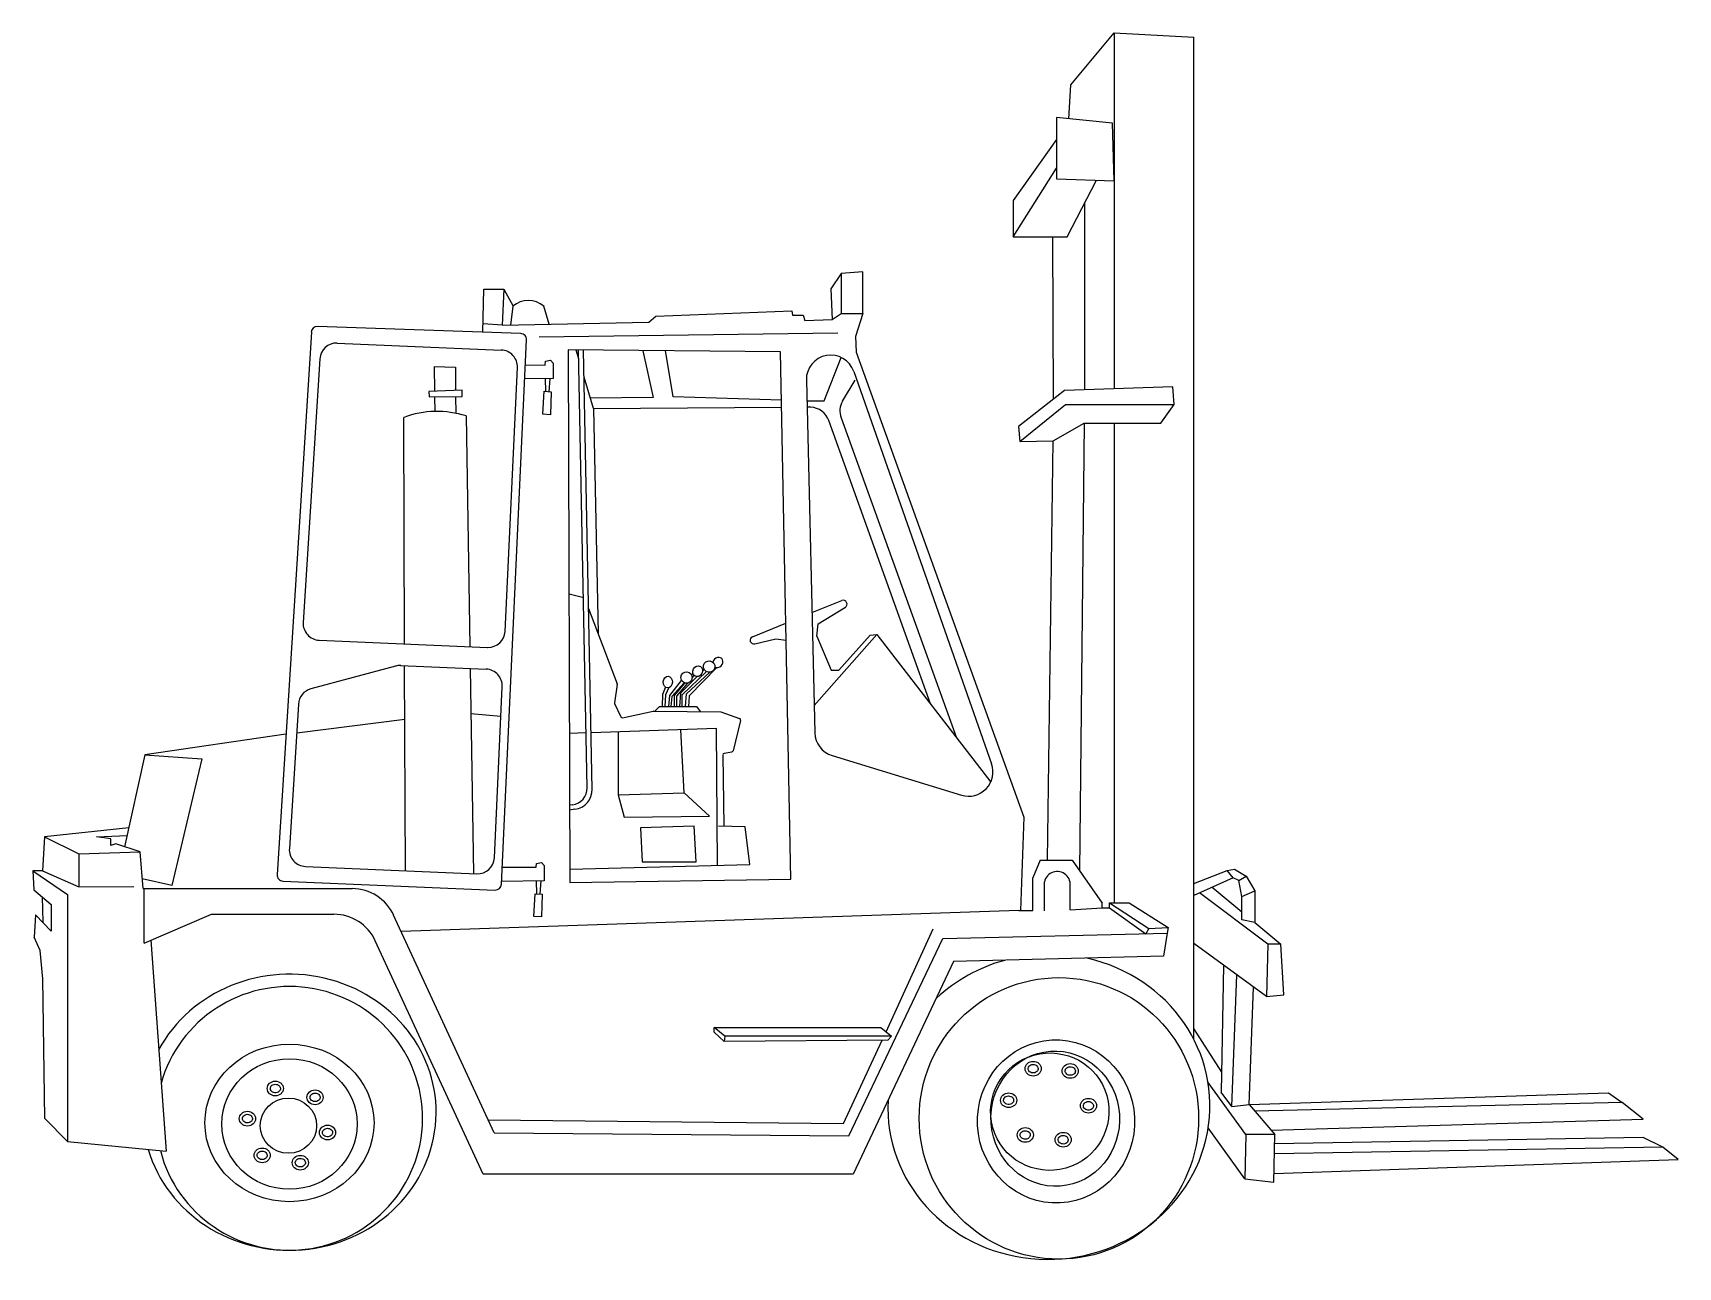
# Model space of a CAD drawing. Header units: centimetres. Extents: x 56177 to 99483, y 493 to 15482.
# Drawn here: x 57346.8 to 57562.7, y 1553 to 1715.1 of the extents above; entities that cross this region are included whole.
import ezdxf

# ---------------------------------------------------------------- set-up
doc = ezdxf.new("R2010")
doc.units = ezdxf.units.CM
doc.header["$MEASUREMENT"] = 0

# ---------------------------------------------------------------- blocks, each defined once
blk = doc.blocks.new('A$C3BAA3D61')
at = {"color": 0}
for p, q in [((681.3, 771), (709.8, 805)), ((709.8, 805), (709.8, 571.3)), ((709.8, 805), (709.8, 805)), ((709.8, 805), (762, 802.2)), ((762, 144.6), (762, 802.2)), ((680.1, 748.6), (681.3, 771)), ((671.8, 749.4), (671.8, 709.1)), ((708.6, 745.8), (671.8, 749.4)), ((709.8, 707.9), (708.6, 745.8)), ((671.8, 735.1), (643.4, 694.9)), ((643.4, 671.2), (671.8, 716.2)), ((671.8, 709.1), (709.8, 707.9)), ((678.9, 671.2), (698.1, 708.3)), ((643.4, 694.9), (643.4, 671.2)), ((690.2, 692.9), (690.2, 570.6)), ((643.4, 671.2), (678.9, 671.2)), ((670, 564.6), (669.6, 671.2)), ((544.8, 648.1), (530.6, 647.1)), ((544.8, 620.8), (544.8, 648.1)), ((530.6, 647.1), (523.8, 636.9)), ((530.6, 647.1), (530.6, 620.8)), ((295.4, 608.5), (296, 636.7)), ((296, 636.7), (309.1, 636.7)), ((309.1, 636.7), (308.1, 613.1)), ((309.1, 636.7), (315.2, 625.6)), ((523.8, 636.9), (524.7, 616.9)), ((313.7, 613.2), (315.2, 625.6)), ((338.9, 613.7), (335.3, 625.6)), ((404.3, 615.1), (408.9, 619.1)), ((408.9, 619.1), (498.1, 622.6)), ((498.1, 622.6), (498.6, 619.6)), ((498.6, 619.6), (505.6, 619.6)), ((505.6, 619.6), (506.6, 616.1)), ((506.6, 616.1), (524.7, 616.9)), ((524.7, 616.9), (530.6, 620.8)), ((530.6, 620.8), (544.8, 620.8)), ((544.8, 620.8), (539.9, 605.6)), ((182.8, 608.5), (160.3, 252.5)), ((320.3, 607.6), (186.9, 612.2)), ((308.1, 613.1), (295.5, 614.1)), ((308.1, 613.1), (404.3, 615.1)), ((332.3, 605.5), (528.3, 608)), ((539.9, 605.6), (540.4, 595.4)), ((199.8, 601.4), (307.4, 596.8)), ((307.6, 246.1), (324.1, 603.4)), ((490.7, 595.7), (351.3, 596.9)), ((351.3, 596.9), (352.5, 247.2)), ((358.4, 591), (356.6, 596.8)), ((363.8, 309.4), (358.2, 596.8)), ((367.1, 308.4), (361.5, 596.8)), ((400.3, 596.3), (407.1, 565.6)), ((420.3, 566), (415.3, 596.4)), ((497.5, 249.5), (490.7, 595.7)), ((540.4, 595.4), (650.5, 290.2)), ((188.4, 591.1), (177.4, 418)), ((263.4, 585.9), (263.6, 569.7)), ((263.4, 585.9), (277.4, 585.6)), ((277.4, 585.6), (277.5, 570.3)), ((309.9, 412.1), (318, 585.3)), ((323.4, 587), (336.2, 586.9)), ((336.2, 586.9), (336.5, 589.5)), ((336.5, 589.5), (339.7, 590.2)), ((339.7, 590.2), (341.4, 588.2)), ((341.4, 588.2), (341.4, 578.1)), ((519.4, 563.4), (530.6, 592)), ((341.4, 578.1), (322.9, 577.8)), ((336.2, 578.1), (336.4, 569.6)), ((339.3, 578.1), (338.7, 569.4)), ((367.9, 558.4), (361.9, 579)), ((507.7, 577.1), (513.3, 345.5)), ((531.5, 563.3), (539.7, 577.1)), ((538.8, 582.8), (629.3, 325.2)), ((748.3, 572.7), (677.1, 570.2)), ((749.1, 561), (748.3, 572.7)), ((281.7, 570.4), (259.9, 569.6)), ((259.9, 569.6), (260.2, 566.1)), ((260.2, 566.1), (281.7, 566.4)), ((263.7, 566.2), (263.8, 556.5)), ((277.5, 566.4), (277.6, 555.3)), ((281.7, 566.4), (281.7, 570.4)), ((334.8, 554.7), (335.5, 569.7)), ((335.5, 569.7), (340.1, 569.3)), ((340.1, 569.3), (339.7, 554.3)), ((407.1, 565.6), (365.9, 565.2)), ((491.4, 564), (420.3, 566)), ((508.1, 563.5), (519.4, 563.4)), ((677.1, 570.2), (646.9, 546.7)), ((244, 403.9), (243.5, 552.6)), ((284.4, 553.6), (286.8, 402.1)), ((339.7, 554.3), (334.8, 554.7)), ((367.9, 558.4), (491.4, 559.2)), ((367.9, 558.4), (371, 410.8)), ((510.6, 559.2), (508.2, 559.3)), ((530.5, 552.3), (606.3, 342.2)), ((647.8, 536.7), (677.9, 561)), ((677.9, 561), (749.1, 561)), ((740.5, 548.9), (749.1, 561)), ((589.1, 364.5), (522.4, 550.6)), ((646.9, 546.7), (647.8, 536.7)), ((669.8, 537.3), (690.1, 548.9)), ((690.1, 548.9), (687, 254.9)), ((690.1, 548.9), (740.5, 548.9)), ((709.8, 548.9), (709.8, 233.9)), ((647.8, 536.7), (669.8, 537.3)), ((666.1, 261.9), (669.8, 537.3)), ((351.9, 436.8), (361.6, 434.3)), ((511.4, 424.4), (531, 432.4)), ((364.8, 427.1), (383.6, 377.7)), ((515.4, 417), (533.3, 427.9)), ((472.4, 408.6), (494.2, 417.5)), ((514.6, 408.9), (515.4, 417)), ((187.9, 406.3), (298.5, 401.6)), ((473.9, 403.9), (487.6, 407.2)), ((487.6, 407.2), (494.4, 406.4)), ((512.9, 363.5), (554, 410.1)), ((514.6, 408.9), (524, 386.6)), ((529.1, 386.6), (549.7, 409.7)), ((549.7, 409.7), (554, 410.1)), ((554, 410.1), (628.7, 313.1)), ((238.1, 389.3), (182.5, 374.3)), ((241.4, 389.7), (297.6, 387.3)), ((244.5, 255), (244, 389.6)), ((287.1, 387.8), (289.2, 253.1)), ((418.1, 370.1), (425.8, 379.8)), ((427.4, 378.4), (419.5, 369.4)), ((421.2, 370.1), (428, 378.2)), ((422.7, 369.6), (429.8, 378.2)), ((436, 382.4), (425.1, 371.5)), ((426.2, 370.4), (442.1, 385.8)), ((429, 371.1), (444.1, 385.2)), ((449, 388.4), (430.7, 369.7)), ((432.3, 383.5), (433.2, 384.5)), ((432.7, 381.7), (434, 383.2)), ((440.7, 387.1), (439.6, 386)), ((524, 386.6), (529.1, 386.6)), ((302.9, 263.5), (308.1, 375.8)), ((383.6, 377.2), (381.7, 365.3)), ((413.2, 362.7), (413.5, 370.8)), ((413.5, 370.8), (415.3, 375.3)), ((415.3, 370.4), (414.9, 362.7)), ((417.4, 375.3), (415.3, 370.4)), ((417.4, 362.7), (418.1, 370.1)), ((419.5, 369.4), (418.8, 362.7)), ((421.2, 362.7), (421.2, 370.1)), ((422.7, 362.7), (422.7, 369.6)), ((425.1, 371.5), (424.4, 362.7)), ((426.2, 362.7), (426.2, 370.4)), ((428.3, 362.7), (429, 371.1)), ((430.7, 369.7), (430.4, 362.7)), ((174.4, 364.4), (168.4, 269.5)), ((287.5, 358.2), (307.2, 356.4)), ((381.8, 364.8), (385.9, 356)), ((387, 355.4), (407.1, 359.8)), ((407.3, 359.8), (451.6, 359.2)), ((408.2, 359.8), (411.4, 362.7)), ((411.4, 362.7), (435.7, 362.7)), ((435.7, 362.7), (437.9, 359.4)), ((451.6, 359.2), (463.8, 354.9)), ((173.2, 345.6), (244.2, 354.4)), ((448.8, 348.3), (366.4, 345.5)), ((384.1, 346.1), (384.1, 304.9)), ((427.6, 306), (425.3, 347.5)), ((449.4, 258.5), (448.8, 348.3)), ((464.4, 353.7), (459.6, 333.7)), ((166.1, 344.7), (73.5, 331.1)), ((363.1, 345.4), (352.2, 345.1)), ((73.5, 331.1), (60.2, 270.7)), ((73.5, 331.1), (110.8, 328.4)), ((110.8, 328.4), (91.1, 245.3)), ((452.9, 330.9), (453.5, 284.2)), ((458.8, 332.9), (453.7, 331.9)), ((524.6, 330.6), (609.5, 304.6)), ((384.1, 304.9), (427.6, 306)), ((384.1, 304.9), (388.2, 290.2)), ((444.1, 290.8), (427.6, 306)), ((354.2, 298.3), (352.3, 298)), ((355.7, 295.3), (352.3, 294.8)), ((62.9, 283.2), (7.6, 277.2)), ((388.2, 290.2), (444.1, 290.8)), ((434.1, 284.3), (398.8, 283.1)), ((398.8, 283.1), (400, 260.8)), ((435.3, 260.8), (434.1, 284.3)), ((467.6, 283.7), (450, 284.3)), ((470.6, 259), (467.6, 283.7)), ((650.5, 290.2), (648.2, 228.9)), ((7.6, 277.2), (6.2, 255)), ((7.6, 277.2), (30.1, 266)), ((41.7, 277.3), (61.8, 278.2)), ((51.1, 275.9), (41.7, 277.3)), ((51.1, 271.6), (51.1, 275.9)), ((54.4, 272.6), (51.1, 271.6)), ((70.4, 267.4), (54.4, 272.6)), ((30.1, 266), (70.4, 267.4)), ((30.1, 266), (30.2, 244.3)), ((72.3, 243.2), (70.4, 267.4)), ((330.3, 257.2), (330.6, 259.8)), ((330.6, 259.8), (333.8, 260.4)), ((333.8, 260.4), (335.5, 258.5)), ((400, 260.8), (435.3, 260.8)), ((661.2, 261.9), (656.4, 250.4)), ((661.2, 261.9), (682.1, 261.9)), ((682.1, 261.9), (701.9, 233.7)), ((6.2, 255), (0, 255)), ((0, 255), (0.5, 242.5)), ((0, 255), (22.8, 239.3)), ((6.2, 255), (30.2, 244.3)), ((91.1, 245.3), (71.8, 249.6)), ((178.9, 257.8), (291.5, 253)), ((308.1, 257.2), (330.3, 257.2)), ((335.5, 258.5), (335.5, 248.4)), ((352.4, 256.1), (470.6, 259)), ((352.5, 247.2), (497.5, 249.5)), ((656.4, 228.9), (656.4, 250.4)), ((762, 246.6), (784, 255.1)), ((787.8, 250.4), (762, 238.8)), ((784, 255.1), (788.7, 256.1)), ((787.8, 250.4), (784, 255.1)), ((791.6, 248.5), (787.8, 250.4)), ((788.7, 256.1), (796.4, 251.3)), ((791.6, 248.5), (796.4, 251.3)), ((793.5, 238), (791.6, 248.5)), ((796.4, 251.3), (802.1, 241.8)), ((0.5, 242.5), (12, 232.9)), ((6, 237.9), (6.4, 221.1)), ((22.8, 239.3), (22.8, 77.3)), ((30.2, 244.3), (66.3, 244.6)), ((72.3, 243.2), (209.6, 243.2)), ((73.1, 207.5), (73.1, 243.2)), ((164.1, 248.2), (303.4, 242.3)), ((335.5, 248.4), (307.7, 247.9)), ((328.9, 224.9), (329.6, 239.9)), ((329.6, 239.9), (334.2, 239.6)), ((330.3, 248.4), (330.5, 239.8)), ((333.4, 248.3), (332.8, 239.7)), ((334.2, 239.6), (333.8, 224.6)), ((664, 228.6), (664, 247.6)), ((680.9, 229.2), (680.9, 247.6)), ((810.6, 206.7), (765.8, 240.5)), ((774, 244.2), (793.5, 228)), ((793.5, 238), (802.1, 241.8)), ((793.5, 222.8), (793.5, 238)), ((802.1, 241.8), (802.1, 220.9)), ((12, 232.9), (12, 215.2)), ((647.2, 228.9), (241.7, 215.1)), ((647.2, 228.9), (656.4, 228.9)), ((680.9, 229.2), (701.9, 230.5)), ((701.9, 230.5), (701.9, 233.7)), ((701.9, 230.5), (706.6, 230.5)), ((706.6, 230.5), (706.6, 233.9)), ((706.6, 233.9), (719.7, 233.9)), ((706.6, 233.9), (732.5, 217)), ((706.6, 230.5), (730.5, 213.6)), ((719.7, 233.9), (745.3, 217.7)), ((1.6, 226.1), (0.8, 211.3)), ((12, 215.2), (1.6, 226.1)), ((73.1, 207.5), (117.2, 226.4)), ((117.2, 226.4), (197.5, 226.4)), ((302.8, 82.8), (236.8, 225.7)), ((333.8, 224.6), (328.9, 224.9)), ((560.2, 149.1), (591, 216.9)), ((732.5, 217), (730.5, 213.6)), ((732.5, 217), (745.3, 217.7)), ((745.3, 217.7), (744.5, 214)), ((802.1, 220.9), (793.5, 222.8)), ((802.1, 220.9), (819.2, 206.7)), ((4.7, 202.7), (0.8, 211.3)), ((77.4, 209.4), (87.4, 70.8)), ((295.5, 55.8), (224.7, 209)), ((535.6, 80.9), (597.4, 210.5)), ((597.4, 210.5), (744.5, 214)), ((744.5, 214), (742.1, 198.8)), ((809.7, 172.4), (762, 207.1)), ((810.6, 206.7), (809.7, 172.4)), ((819.2, 206.7), (810.6, 206.7)), ((821.1, 173.4), (819.2, 206.7)), ((6.6, 184), (4.7, 202.7)), ((604.4, 195.3), (538.4, 55.8)), ((742.1, 198.8), (604.4, 195.3)), ((7.8, 92.2), (6.6, 184)), ((781.6, 192.8), (780.1, 109.6)), ((787, 100.2), (790.2, 186.6)), ((798.4, 101.6), (801.3, 178.5)), ((809.7, 172.4), (821.1, 173.4)), ((447.1, 148.9), (447.1, 152)), ((447.1, 152), (556.5, 152)), ((454.3, 146.4), (447.1, 152)), ((556.5, 152), (563.6, 146.4)), ((780.4, 122.8), (762, 151.3)), ((453.7, 142.8), (447.1, 148.9)), ((454.3, 146.4), (453.7, 142.8)), ((561.1, 143.8), (453.7, 142.8)), ((563.6, 146.4), (454.3, 146.4)), ((532.1, 89), (557.5, 143.8)), ((561.1, 143.8), (563.6, 146.4)), ((796.2, 81.9), (771.4, 115.9)), ((787, 100.2), (780.1, 109.6)), ((798.4, 101.6), (1034.2, 109.2)), ((1034.2, 109.2), (1043.3, 102.8)), ((787, 100.2), (798.4, 101.6)), ((798.4, 101.6), (815.2, 81.9)), ((1043.3, 102.8), (802.2, 97.1)), ((1057.1, 91.8), (1043.3, 102.8)), ((22.8, 77.3), (7.8, 92.2)), ((298.8, 91.5), (532.1, 89)), ((812.8, 84.7), (1057.1, 91.8)), ((22.8, 77.3), (87.4, 70.8)), ((302.8, 82.8), (535.6, 80.9)), ((795.5, 52.7), (771.5, 86.2)), ((796.2, 81.9), (795.5, 52.7)), ((815.2, 81.9), (796.2, 81.9)), ((814.5, 50.5), (815.2, 81.9)), ((1057.1, 79.9), (815.1, 75.7)), ((1069.9, 73.5), (1057.1, 79.9)), ((814.6, 56.2), (1079.9, 65.3)), ((1069.9, 73.5), (814.9, 69.1)), ((1079.9, 65.3), (1069.9, 73.5)), ((538.4, 55.8), (295.5, 55.8)), ((795.5, 52.7), (814.5, 50.5))]:
    blk.add_line(p, q, dxfattribs=at)
for centre, radius, start, end in [((325.2, 613.7), 15.6, 49.7619, 130.2381), ((186.7, 608.2), 4, 88.0276, 176.3852), ((320.1, 603.6), 4, 357.3531, 88.0276), ((199.3, 590.4), 11, 87.5441, 176.3852), ((307, 585.8), 11, 357.3531, 87.5441), ((523.7, 577.5), 16, 19.358, 181.3855), ((542.7, 556.7), 13, 149.4379, 199.8303), ((265.3, 494.2), 62.3, 72.1851, 110.5393), ((510.2, 546.2), 13, 19.7122, 88.0889), ((531.9, 430), 2.5, 301.5018, 112.0614), ((188.4, 417.3), 11, 176.3852, 267.5441), ((299, 412.6), 11, 267.5441, 357.3531), ((473.3, 406.3), 2.5, 112.0614, 283.5535), ((241, 378.7), 11, 87.5441, 105.1054), ((297.1, 376.3), 11, 357.3531, 87.5441), ((185.3, 363.7), 11, 105.1054, 176.3852), ((382.6, 377.3), 1, 351.0159, 20.7968), ((382.7, 365.2), 1, 171.0159, 205.0453), ((407.3, 358.8), 1, 89.1586, 102.3236), ((407.3, 358.8), 1, 89.1586, 102.3236), ((386.8, 356.4), 1, 205.0453, 282.3236), ((463.5, 354), 1, 346.356, 70.733), ((529.3, 345.9), 16, 181.3855, 252.9717), ((453.9, 331), 1, 101.2957, 180.7082), ((458.6, 333.9), 1, 281.2957, 346.356), ((614.2, 319.9), 16, 252.9717, 19.358), ((352.8, 309.2), 11, 277.317, 1.1031), ((354.1, 308.2), 13, 277.3643, 1.1031), ((179.3, 268.8), 11, 176.3852, 267.5491), ((291.9, 264), 11, 267.5491, 357.3531), ((164.3, 252.2), 4, 176.3852, 267.5491), ((672.4, 245.9), 8.58, 348.3057, 168.3057), ((209.6, 213.2), 30, 24.8033, 90), ((303.6, 246.3), 4, 267.5491, 357.3531), ((197.5, 196.4), 30, 24.8033, 90)]:
    blk.add_arc(centre, radius, start, end, dxfattribs=at)
for centre, major_axis, ratio in [((436.4, 385.9), (1.76, 3.16), 0.869379), ((443.9, 389), (-3.28, 2), 0.96506), ((416.8, 378.8), (0.18, 3.86), 0.778245), ((429, 381.8), (1.76, 3.34), 0.987759), ((673.5, 92.4), (0, -92.4), 0.992503), ((168.4, 89.4), (55.5, 0), 0.932127), ((671.6, 90.4), (-2.7, 53.5), 0.962722), ((168.4, 88.7), (44.4, 0), 0.965417), ((667.5, 96.8), (-37.4, -10.6), 0.99064), ((671.1, 92.2), (-3.2, 44.3), 0.950043), ((656.6, 125), (-5.31, 0), 0.907916), ((680.9, 123.5), (-5.31, 0), 0.907916), ((159.1, 112), (-5.31, 0), 0.907916), ((185.2, 106.2), (-5.31, 0), 0.907916), ((640.5, 104.3), (-5.31, 0), 0.907916), ((167.7, 87.6), (18.5, 0), 0.978733), ((692.9, 100.7), (-5.31, 0), 0.907916), ((140.8, 92.2), (-5.31, 0), 0.907916), ((193.4, 83.1), (-5.31, 0), 0.907916), ((651.4, 81.5), (-5.31, 0), 0.907916), ((676.3, 78.4), (-5.31, 0), 0.907916), ((150.5, 68.1), (-5.31, 0), 0.907916), ((175.5, 63.3), (-5.31, 0), 0.907916)]:
    blk.add_ellipse(centre, major_axis=major_axis, ratio=ratio, dxfattribs=at)
for centre, major_axis, ratio, start_param, end_param in [((449.6, 391.7), (2.64, 2.46), 0.851609, 3.464054, 8.532368), ((168.4, 96.4), (96.3, 0), 0.94109, 3.415056, 8.955114), ((666.9, 100), (105.5, 6.9), 0.947579, 3.03132, 7.551957), ((666.9, 100), (105.5, 6.9), 0.947579, 8.071327, 8.565081), ((168.4, 92.4), (87.4, 0), 0.990244, 3.389069, 9.156114)]:
    blk.add_ellipse(centre, major_axis=major_axis, ratio=ratio, start_param=start_param, end_param=end_param, dxfattribs=at)
for points in [[(653.3, 125), (653.3, 124.7), (653.3, 124.4), (653.6, 123.7), (653.9, 123.3), (654.6, 122.7), (655, 122.5), (655.9, 122.2), (656.4, 122.2), (657.5, 122.3), (657.9, 122.4), (658.8, 122.9), (659.1, 123.2), (659.6, 123.9), (659.8, 124.2), (659.9, 125), (659.9, 125.4), (659.6, 126.1), (659.4, 126.5), (658.8, 127.1), (658.4, 127.4), (657.5, 127.7), (657, 127.8), (655.9, 127.8), (655.4, 127.7), (654.5, 127.3), (654.2, 127), (653.6, 126.3), (653.4, 125.9), (653.3, 125.4), (653.3, 125.2), (653.3, 125)], [(677.6, 123.5), (677.6, 123.1), (677.7, 122.8), (678, 122.1), (678.3, 121.8), (678.9, 121.2), (679.4, 120.9), (680.3, 120.7), (680.8, 120.6), (681.8, 120.7), (682.3, 120.9), (683.2, 121.3), (683.5, 121.6), (684, 122.3), (684.2, 122.7), (684.3, 123.4), (684.3, 123.8), (684, 124.6), (683.8, 124.9), (683.2, 125.6), (682.8, 125.8), (681.9, 126.2), (681.3, 126.3), (680.3, 126.3), (679.8, 126.1), (678.9, 125.7), (678.5, 125.4), (678, 124.8), (677.8, 124.4), (677.7, 123.8), (677.6, 123.6), (677.6, 123.5)], [(155.8, 112), (155.8, 111.7), (155.9, 111.3), (156.2, 110.7), (156.4, 110.3), (157.1, 109.7), (157.6, 109.5), (158.5, 109.2), (159, 109.1), (160, 109.2), (160.5, 109.4), (161.3, 109.9), (161.7, 110.2), (162.2, 110.8), (162.4, 111.2), (162.5, 112), (162.5, 112.4), (162.2, 113.1), (162, 113.5), (161.4, 114.1), (161, 114.4), (160, 114.7), (159.5, 114.8), (158.5, 114.8), (158, 114.7), (157.1, 114.3), (156.7, 114), (156.2, 113.3), (156, 112.9), (155.9, 112.4), (155.8, 112.2), (155.8, 112)], [(181.9, 106.2), (181.9, 105.9), (182, 105.6), (182.2, 104.9), (182.5, 104.5), (183.2, 103.9), (183.6, 103.7), (184.6, 103.4), (185.1, 103.4), (186.1, 103.5), (186.6, 103.6), (187.4, 104.1), (187.8, 104.4), (188.3, 105.1), (188.4, 105.4), (188.5, 106.2), (188.5, 106.6), (188.3, 107.3), (188.1, 107.7), (187.4, 108.3), (187, 108.6), (186.1, 109), (185.6, 109), (184.6, 109), (184.1, 108.9), (183.2, 108.5), (182.8, 108.2), (182.2, 107.5), (182, 107.1), (181.9, 106.6), (181.9, 106.4), (181.9, 106.2)], [(637.2, 104.3), (637.2, 104), (637.2, 103.6), (637.5, 103), (637.8, 102.6), (638.5, 102), (638.9, 101.8), (639.8, 101.5), (640.4, 101.4), (641.4, 101.5), (641.9, 101.7), (642.7, 102.1), (643, 102.5), (643.5, 103.1), (643.7, 103.5), (643.8, 104.3), (643.8, 104.6), (643.6, 105.4), (643.3, 105.8), (642.7, 106.4), (642.3, 106.7), (641.4, 107), (640.9, 107.1), (639.9, 107.1), (639.3, 107), (638.5, 106.6), (638.1, 106.3), (637.5, 105.6), (637.3, 105.2), (637.2, 104.7), (637.2, 104.5), (637.2, 104.3)], [(689.6, 100.7), (689.6, 100.3), (689.6, 100), (689.9, 99.3), (690.2, 99), (690.9, 98.4), (691.3, 98.1), (692.2, 97.9), (692.8, 97.8), (693.8, 97.9), (694.3, 98.1), (695.1, 98.5), (695.4, 98.8), (695.9, 99.5), (696.1, 99.9), (696.2, 100.6), (696.2, 101), (695.9, 101.8), (695.7, 102.1), (695.1, 102.8), (694.7, 103), (693.8, 103.4), (693.3, 103.5), (692.2, 103.5), (691.7, 103.3), (690.9, 102.9), (690.5, 102.6), (689.9, 102), (689.7, 101.6), (689.6, 101), (689.6, 100.8), (689.6, 100.7)], [(137.5, 92.2), (137.5, 91.9), (137.6, 91.6), (137.9, 90.9), (138.1, 90.6), (138.8, 90), (139.2, 89.7), (140.2, 89.4), (140.7, 89.4), (141.7, 89.5), (142.2, 89.6), (143, 90.1), (143.4, 90.4), (143.9, 91.1), (144, 91.5), (144.1, 92.2), (144.1, 92.6), (143.9, 93.3), (143.7, 93.7), (143, 94.3), (142.6, 94.6), (141.7, 95), (141.2, 95.1), (140.2, 95), (139.7, 94.9), (138.8, 94.5), (138.4, 94.2), (137.8, 93.5), (137.7, 93.2), (137.5, 92.6), (137.5, 92.4), (137.5, 92.2)], [(190.1, 83.1), (190.1, 82.7), (190.2, 82.4), (190.5, 81.7), (190.7, 81.4), (191.4, 80.8), (191.8, 80.6), (192.8, 80.3), (193.3, 80.2), (194.3, 80.3), (194.8, 80.5), (195.6, 80.9), (196, 81.2), (196.5, 81.9), (196.6, 82.3), (196.7, 83.1), (196.7, 83.4), (196.5, 84.2), (196.3, 84.6), (195.6, 85.2), (195.2, 85.5), (194.3, 85.8), (193.8, 85.9), (192.8, 85.9), (192.3, 85.8), (191.4, 85.3), (191, 85.1), (190.4, 84.4), (190.3, 84), (190.1, 83.4), (190.1, 83.3), (190.1, 83.1)], [(648.1, 81.5), (648.1, 81.2), (648.1, 80.8), (648.4, 80.2), (648.7, 79.8), (649.4, 79.2), (649.8, 79), (650.7, 78.7), (651.3, 78.6), (652.3, 78.7), (652.8, 78.9), (653.6, 79.4), (653.9, 79.7), (654.4, 80.3), (654.6, 80.7), (654.7, 81.5), (654.7, 81.9), (654.5, 82.6), (654.2, 83), (653.6, 83.6), (653.2, 83.9), (652.3, 84.2), (651.8, 84.3), (650.7, 84.3), (650.2, 84.2), (649.4, 83.8), (649, 83.5), (648.4, 82.8), (648.2, 82.4), (648.1, 81.9), (648.1, 81.7), (648.1, 81.5)], [(673, 78.4), (673, 78.1), (673, 77.7), (673.3, 77.1), (673.6, 76.7), (674.3, 76.1), (674.7, 75.9), (675.6, 75.6), (676.2, 75.5), (677.2, 75.6), (677.7, 75.8), (678.5, 76.2), (678.8, 76.5), (679.3, 77.2), (679.5, 77.6), (679.6, 78.4), (679.6, 78.7), (679.3, 79.5), (679.1, 79.9), (678.5, 80.5), (678.1, 80.8), (677.2, 81.1), (676.7, 81.2), (675.6, 81.2), (675.1, 81.1), (674.3, 80.6), (673.9, 80.4), (673.3, 79.7), (673.1, 79.3), (673, 78.8), (673, 78.6), (673, 78.4)], [(147.1, 68.1), (147.1, 67.8), (147.2, 67.5), (147.5, 66.8), (147.8, 66.5), (148.4, 65.9), (148.9, 65.6), (149.8, 65.3), (150.3, 65.3), (151.3, 65.4), (151.8, 65.5), (152.7, 66), (153, 66.3), (153.5, 67), (153.7, 67.4), (153.8, 68.1), (153.8, 68.5), (153.5, 69.2), (153.3, 69.6), (152.7, 70.3), (152.3, 70.5), (151.4, 70.9), (150.8, 71), (149.8, 70.9), (149.3, 70.8), (148.4, 70.4), (148.1, 70.1), (147.5, 69.4), (147.3, 69.1), (147.2, 68.5), (147.1, 68.3), (147.1, 68.1)], [(172.2, 63.3), (172.2, 63), (172.3, 62.7), (172.6, 62), (172.9, 61.6), (173.5, 61), (174, 60.8), (174.9, 60.5), (175.4, 60.5), (176.4, 60.6), (176.9, 60.7), (177.8, 61.2), (178.1, 61.5), (178.6, 62.2), (178.8, 62.5), (178.9, 63.3), (178.9, 63.7), (178.6, 64.4), (178.4, 64.8), (177.8, 65.4), (177.4, 65.7), (176.5, 66.1), (175.9, 66.1), (174.9, 66.1), (174.4, 66), (173.5, 65.6), (173.1, 65.3), (172.6, 64.6), (172.4, 64.3), (172.3, 63.7), (172.2, 63.5), (172.2, 63.3)]]:
    blk.add_open_spline(points, degree=3, knots=[0, 0, 0, 0, 0.372315, 0.372315, 0.808511, 0.808511, 1.244707, 1.244707, 1.680903, 1.680903, 2.117099, 2.117099, 2.553295, 2.553295, 2.989491, 2.989491, 3.425687, 3.425687, 3.86612, 3.86612, 4.306552, 4.306552, 4.746985, 4.746985, 5.187418, 5.187418, 5.627851, 5.627851, 6.068284, 6.068284, 6.283185, 6.283185, 6.283185, 6.283185], dxfattribs=at)

msp = doc.modelspace()

# ---------------------------------------------------------------- block references
at = {"xscale": 0.1999999999952706, "yscale": 0.1999999999952706, "zscale": 0.1999999999952706}
msp.add_blockref('A$C3BAA3D61', (57346.76, 1554.09), dxfattribs=at)

doc.saveas('drawing.dxf')
